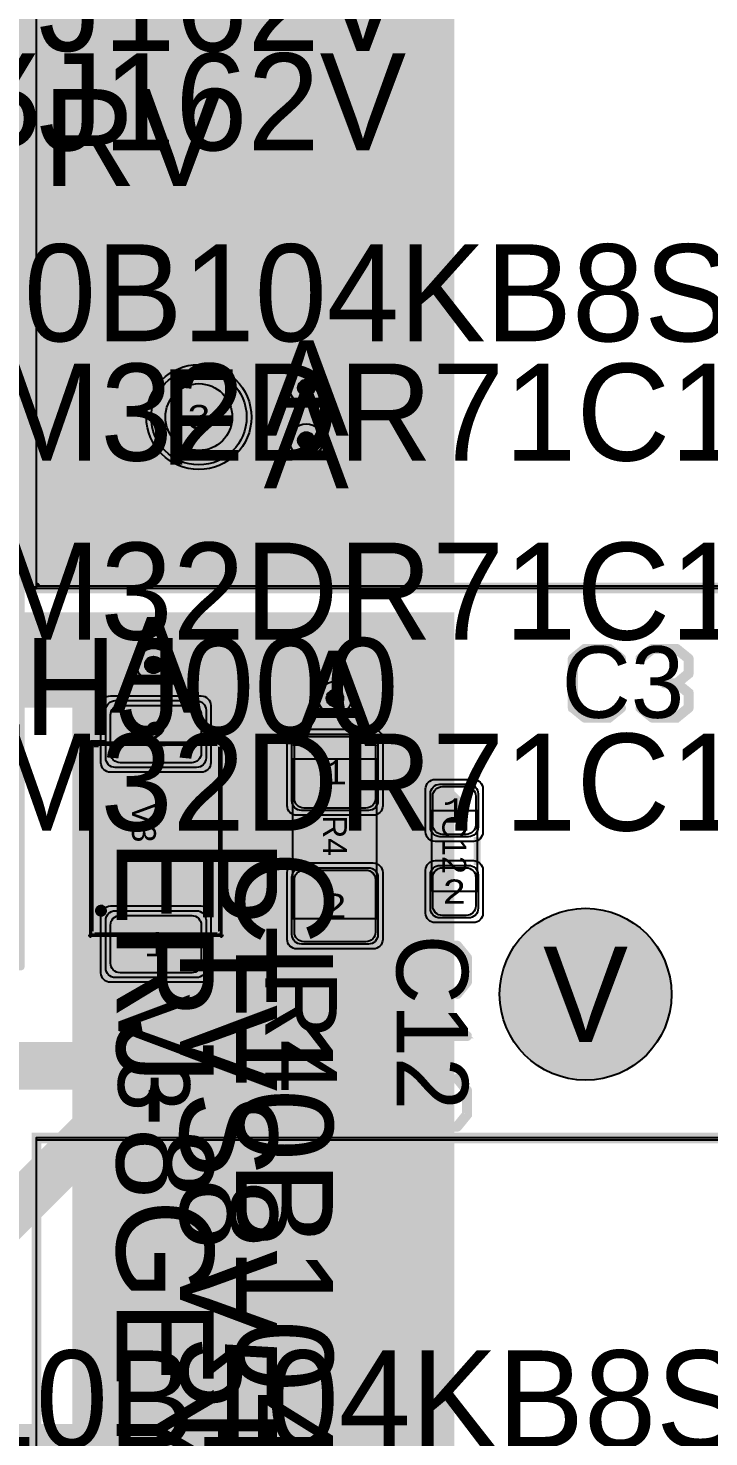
# Model space of a CAD drawing. Extents: x -74 to 89, y -133 to 74.
# Drawn here: x -38.92 to -24.67, y 7.23 to 36.74 of the extents above; entities that cross this region are included whole.
import ezdxf
from ezdxf.enums import TextEntityAlignment as Align

# ---------------------------------------------------------------- set-up
doc = ezdxf.new("R2010")
doc.units = 0
doc.header["$MEASUREMENT"] = 0
for name, color, linetype in [('ASSEMBLY_OUTLINES_TOP', 102, 'CONTINUOUS'), ('ASSEMBLY_PART_NUMBERS_TOP', 102, 'CONTINUOUS'), ('ASSEMBLY_REF_DES_TOP', 102, 'CONTINUOUS'), ('DRILL_DRAWING', 21, 'CONTINUOUS'), ('GENERATED_SILKSCREEN_TOP', 140, 'CONTINUOUS'), ('MOUNTING_HOLES_LAYER_BOT13', 42, 'CONTINUOUS'), ('MOUNTING_HOLES_LAYER_TOP', 42, 'CONTINUOUS'), ('PART_HOLES_LAYER_BOTTOM', 30, 'CONTINUOUS'), ('PART_HOLES_LAYER_TOP', 30, 'CONTINUOUS'), ('PART_PADS_LAYER_BOTTOM', 230, 'CONTINUOUS'), ('PART_PADS_LAYER_TOP', 150, 'CONTINUOUS'), ('PART_PADS_SMD_TOP', 150, 'CONTINUOUS'), ('PIN_NUMBERS_TOP', 8, 'CONTINUOUS'), ('PLACEMENT_OUTLINES_TOP', 130, 'CONTINUOUS'), ('PLANE_DATA_LAYER_BOTTOM', 230, 'CONTINUOUS'), ('PLANE_DATA_LAYER_TOP', 150, 'CONTINUOUS'), ('PLANE_SHAPES_LAYER_BOTTOM', 230, 'CONTINUOUS'), ('PLANE_SHAPES_LAYER_TOP', 150, 'CONTINUOUS'), ('SILKSCREEN_OUTLINES_TOP', 150, 'CONTINUOUS'), ('SILKSCREEN_REF_DES_TOP', 150, 'CONTINUOUS'), ('SOLDERMASK_PADS_BTM', 12, 'CONTINUOUS'), ('SOLDERMASK_PADS_TOP', 180, 'CONTINUOUS'), ('SOLDERPASTE_PADS_TOP', 180, 'CONTINUOUS'), ('TRACES_LAYER_TOP', 150, 'CONTINUOUS'), ('VIA_HOLES_LAYER_BOTTOM', 30, 'CONTINUOUS'), ('VIA_HOLES_LAYER_TOP', 30, 'CONTINUOUS'), ('VIA_PADS_LAYER_BOTTOM', 230, 'CONTINUOUS'), ('VIA_PADS_LAYER_TOP', 150, 'CONTINUOUS')]:
    doc.layers.add(name, color=color, linetype=linetype)
doc.styles.add('COURIER_NEW', font='COUR.TTF')
doc.styles.add('VERIBEST_GERBER_0', font='txt')

msp = doc.modelspace()

# ---------------------------------------------------------------- hatches: boundary and pattern name
at = {"layer": 'MOUNTING_HOLES_LAYER_BOT13'}
h = msp.add_hatch(color=256, dxfattribs=at)
edge = h.paths.add_edge_path()
edge.add_arc((-27.25, 16.5), 1.8, 0, 360)
at = {"layer": 'MOUNTING_HOLES_LAYER_TOP'}
h = msp.add_hatch(color=256, dxfattribs=at)
edge = h.paths.add_edge_path()
edge.add_arc((-27.25, 16.5), 1.8, 0, 360)
at = {"layer": 'PART_HOLES_LAYER_BOTTOM'}
h = msp.add_hatch(color=256, dxfattribs=at)
edge = h.paths.add_edge_path()
edge.add_arc((-35.35, 28.59), 0.7, 0, 360)
at = {"layer": 'PART_HOLES_LAYER_TOP'}
h = msp.add_hatch(color=256, dxfattribs=at)
edge = h.paths.add_edge_path()
edge.add_arc((-35.35, 28.59), 0.7, 0, 360)
at = {"layer": 'PLANE_DATA_LAYER_BOTTOM'}
h = msp.add_hatch(color=256, dxfattribs=at)
h.paths.add_polyline_path([(-30, 34.5762, -0.414213562), (-30.0762, 34.5), (-41.499992, 34.5, 0.414213562), (-41.5, 34.499992), (-41.5, 24.500008, 0.414213562), (-41.499992, 24.5), (-30.0762, 24.5, -0.414213562), (-30, 24.4238), (-30, 6.0762, -0.414213562), (-30.0762, 6), (-40.999992, 6, 0.414213562), (-41, 5.999992), (-41, -4.499992, 0.414213562), (-40.999992, -4.5), (-30.0762, -4.5, -0.414213562), (-30, -4.5762), (-30, -17.26511, -0.051413749), (-30.001603, -17.280658, 0.103115769), (-30.001603, -18.219342, -0.051413749), (-30, -18.23489), (-30, -19.9238, -0.414213562), (-30.0762, -20), (-41.4238, -20, -0.414213562), (-41.5, -19.9238), (-41.5, -15.000008, 0.414213562), (-41.500008, -15), (-57.9238, -15, -0.414213562), (-58, -14.9238), (-58, -14.099652, -0.228256616), (-57.971307, -14.040074, 0.481605757), (-57.971307, -11.459926, -0.228256616), (-58, -11.400348), (-58, -10.349652, -0.228256616), (-57.971307, -10.290074, 0.481605757), (-57.971307, -7.709926, -0.228256616), (-58, -7.650348), (-58, 9.843755, -0.378860307), (-57.933088, 9.919387, 0.851383332), (-57.738014, 15.049092, -0.905499688), (-57.723009, 15.2), (-56.7, 15.2, 0.414213562), (-56.45, 15.45), (-56.45, 15.9238, -0.414213562), (-56.3738, 16), (-56.000008, 16, 0.414213562), (-56, 16.000008), (-56, 23.499992, 0.414213562), (-56.000008, 23.5), (-56.206583, 23.5, -0.414213562), (-56.282783, 23.5762), (-56.282783, 23.576201, -0.09675006), (-56.277182, 23.604875, 0.195333998), (-56.277182, 24.395125, -0.09675006), (-56.282783, 24.423799), (-56.282783, 24.4238, -0.414213562), (-56.206583, 24.5), (-56.000008, 24.5, 0.414213562), (-56, 24.500008), (-56, 25.499992, 0.414213562), (-56.000008, 25.5), (-56.206583, 25.5, -0.414213562), (-56.282783, 25.5762), (-56.282783, 25.576201, -0.09675006), (-56.277182, 25.604875, 0.195333998), (-56.277182, 26.395125, -0.09675006), (-56.282783, 26.423799), (-56.282783, 26.4238, -0.414213562), (-56.206583, 26.5), (-56.000008, 26.5, 0.414213562), (-56, 26.500008), (-56, 32.176807, -0.130021935), (-55.990034, 32.214483, 0.130019951), (-55.65, 33.5), (-55.65, 33.500002, 0.896985665), (-60.789022, 34.059794, -0.351992656), (-60.863435, 34), (-60.999992, 34, 0.414213562), (-61, 33.999992), (-61, 26.500008, 0.414213562), (-60.999992, 26.5), (-60.293417, 26.5, -0.414213562), (-60.217217, 26.4238), (-60.217217, 26.423799, -0.09675006), (-60.222818, 26.395125, 0.195333998), (-60.222818, 25.604875, -0.09675006), (-60.217217, 25.576201), (-60.217217, 25.5762, -0.414213562), (-60.293417, 25.5), (-60.999992, 25.5, 0.414213562), (-61, 25.499992), (-61, 24.500008, 0.414213562), (-60.999992, 24.5), (-60.293417, 24.5, -0.414213562), (-60.217217, 24.4238), (-60.217217, 24.423799, -0.09675006), (-60.222818, 24.395125, 0.195333998), (-60.222818, 23.604875, -0.09675006), (-60.217217, 23.576201), (-60.217217, 23.5762, -0.414213562), (-60.293417, 23.5), (-60.499992, 23.5, 0.414213562), (-60.5, 23.499992), (-60.5, 19.5762, -0.414213562), (-60.5762, 19.5), (-63.4238, 19.5, -0.414213562), (-63.5, 19.5762), (-63.499999, 36.992917), (-63.499999, 36.992918, -0.132776077), (-63.489621, 37.031309, -0.12940226), (-37.031305, 63.489622, -0.132779416), (-36.992913, 63.5), (-36.5762, 63.5, -0.414213562), (-36.5, 63.4238), (-36.5, 49.500008, 0.414213562), (-36.499992, 49.5), (-30.0762, 49.5, -0.414213562), (-30, 49.4238)], flags=0)
h.paths.add_polyline_path([(-56, 44.75, -1), (-53, 44.75, -1)], flags=0)
h.paths.add_polyline_path([(-51.500008, -11.5, 0.414213562), (-51.5, -11.499992), (-51.5, -6.000008, 0.414213562), (-51.500008, -6), (-56.499992, -6, 0.414213562), (-56.5, -6.000008), (-56.5, -11.499992, 0.414213562), (-56.499992, -11.5), (-54.975438, -11.5, -0.701982273), (-54.926736, -11.634805, 2.767988756), (-53.073264, -11.634805, -0.701982273), (-53.024562, -11.5)], flags=0)
h.paths.add_polyline_path([(-55.55, 31.25, -1), (-50.95, 31.25, -1)], flags=0)
h.paths.add_polyline_path([(-51.75, 1.5, -1), (-49.25, 1.5, -1)], flags=0)
h.paths.add_polyline_path([(-50.383563, 9.360519, 0.889074012), (-49.2, 9.499997), (-49.2, 9.500001, 0.347051128), (-49.660519, 10.083563, -0.138572885), (-49.696687, 10.103793), (-51.45734, 11.864446, -0.198909956), (-51.479658, 11.918327), (-51.479658, 27.881673, -0.198909956), (-51.45734, 27.935554), (-50.596687, 28.796207, -0.138572885), (-50.560519, 28.816437, 0.347051128), (-50.1, 29.399999), (-50.1, 29.400003, 0.889074012), (-51.283563, 29.539481, -0.138572885), (-51.303793, 29.503313), (-52.333211, 28.473895, 0.198912215), (-52.479658, 28.120342), (-52.479658, 11.679658, 0.198912215), (-52.333211, 11.326105), (-50.403793, 9.396687, -0.138572885)], flags=0)
h.paths.add_polyline_path([(-52, -1.5, -1), (-49, -1.5, -1)], flags=0)
h.paths.add_polyline_path([(-52.25, 4.75, -1), (-48.75, 4.75, -1)], flags=0)
h.paths.add_polyline_path([(-50.25, 40.25, -1), (-47.75, 40.25, -1)], flags=0)
h.paths.add_polyline_path([(-51.8, 47, -1), (-42.2, 47, -1)], flags=0)
h.paths.add_polyline_path([(-42.000008, -13.5, 0.414213562), (-42, -13.499992), (-42, -6.000008, 0.414213562), (-42.000008, -6), (-50.999992, -6, 0.414213562), (-51, -6.000008), (-51, -13.499992, 0.414213562), (-50.999992, -13.5)], flags=0)
h.paths.add_polyline_path([(-45.05, 40, -1), (-40.45, 40, -1)], flags=0)
h.paths.add_polyline_path([(-43.55, 55.75, -1), (-38.95, 55.75, -1)], flags=0)
h.paths.add_polyline_path([(-38.000008, 7.5, 0.414213562), (-38, 7.500008), (-38, 14.499992, 0.414213562), (-38.000008, 14.5), (-48.999992, 14.5, 0.414213562), (-49, 14.499992), (-49, 7.500008, 0.414213562), (-48.999992, 7.5)], flags=0)
h.paths.add_polyline_path([(-38.000008, 15.5, 0.414213562), (-38, 15.500008), (-38, 22.499992, 0.414213562), (-38.000008, 22.5), (-48.999992, 22.5, 0.414213562), (-49, 22.499992), (-49, 15.500008, 0.414213562), (-48.999992, 15.5)], flags=0)
h.paths.add_polyline_path([(-36.85, -10.41, -1), (-33.85, -10.41, -1)], flags=0)
h.paths.add_polyline_path([(-36.85, 38.75, -1), (-33.85, 38.75, -1)], flags=0)
h = msp.add_hatch(color=256, dxfattribs=at)
h.paths.add_polyline_path([(-30, 26.0762, -0.414213562), (-30.0762, 26), (-40.4238, 26, -0.414213562), (-40.5, 26.0762), (-40.5, 31.4238, -0.414213562), (-40.4238, 31.5), (-30.0762, 31.5, -0.414213562), (-30, 31.4238)], flags=0)
h.paths.add_polyline_path([(-36.85, 28.59, -1), (-33.85, 28.59, -1)], flags=0)
for points in [[(-35.35, 28.59), (-35.35, 30.1662)], [(-35.35, 28.59), (-36.9262, 28.59)], [(-35.35, 28.59), (-35.35, 27.0138)], [(-35.35, 28.59), (-33.7738, 28.59)]]:
    msp.add_hatch(color=256, dxfattribs=at).paths.add_polyline_path(points, is_closed=False, flags=0)
at = {"layer": 'PLANE_DATA_LAYER_TOP'}
h = msp.add_hatch(color=256, dxfattribs=at)
h.paths.add_polyline_path([(-30, 25.0762, -0.414213562), (-30.0762, 25), (-38.999992, 25, 0.414213562), (-39, 24.999992), (-39, 17.0762, -0.414213562), (-39.0762, 17), (-47.9238, 17, -0.414213562), (-48, 17.0762), (-48, 21.4238, -0.414213562), (-47.9238, 21.5), (-41.500008, 21.5, 0.414213562), (-41.5, 21.500008), (-41.5, 22.815472, -0.26144141), (-41.463494, 22.880517, 0.261440616), (-41.2, 23.35), (-41.2, 25.65, 0.261440616), (-41.463494, 26.119483, -0.26144141), (-41.5, 26.184528), (-41.5, 26.815472, -0.26144141), (-41.463494, 26.880517, 0.261440616), (-41.2, 27.35), (-41.2, 29.65, 0.261440616), (-41.463494, 30.119483, -0.26144141), (-41.5, 30.184528), (-41.5, 30.565472, -0.26144141), (-41.463494, 30.630517, 0.261440616), (-41.2, 31.1), (-41.2, 33.4, 0.261440616), (-41.463494, 33.869483, -0.26144141), (-41.5, 33.934528), (-41.5, 35.4238, -0.414213562), (-41.4238, 35.5), (-30.0762, 35.5, -0.414213562), (-30, 35.4238)], flags=0)
h.paths.add_polyline_path([(-43.4, 18.3, 0.414213562), (-42.85, 18.85), (-42.85, 20.15, 0.414213562), (-43.4, 20.7), (-46.6, 20.7, 0.414213562), (-47.15, 20.15), (-47.15, 18.85, 0.414213562), (-46.6, 18.3)], flags=0)
h.paths.add_polyline_path([(-36.85, 28.59, -1), (-33.85, 28.59, -1)], flags=0)
for points in [[(-35.35, 28.59), (-35.35, 30.1662)], [(-35.35, 28.59), (-36.9262, 28.59)], [(-35.35, 28.59), (-35.35, 27.0138)], [(-35.35, 28.59), (-33.7738, 28.59)]]:
    msp.add_hatch(color=256, dxfattribs=at).paths.add_polyline_path(points, is_closed=False, flags=0)
at = {"layer": 'PLANE_SHAPES_LAYER_BOTTOM'}
h = msp.add_hatch(color=256, dxfattribs=at)
h.paths.add_polyline_path([(-30, 34.5), (-41.5, 34.5), (-41.5, 24.5), (-30, 24.5), (-30, 6), (-41, 6), (-41, -4.5), (-30, -4.5), (-30, -20), (-41.5, -20), (-41.5, -15), (-58, -15), (-58, 16), (-56, 16), (-56, 34), (-61, 34), (-61, 23.5), (-63.5, 23.5), (-63.5, 39.496711, -0.127680861), (-37, 65.58588), (-37, 49.5), (-30, 49.5)], flags=0)
h.paths.add_polyline_path([(-56.5, -11.5), (-56.5, -6), (-51.5, -6), (-51.5, -11.5)], flags=16)
h.paths.add_polyline_path([(-51, -13.5), (-51, -6), (-42, -6), (-42, -13.5)], flags=16)
h.paths.add_polyline_path([(-49, 7.5), (-49, 14.5), (-38, 14.5), (-38, 7.5)], flags=16)
h.paths.add_polyline_path([(-49, 15.5), (-49, 22.5), (-38, 22.5), (-38, 15.5)], flags=16)
at = {"layer": 'VIA_HOLES_LAYER_BOTTOM'}
h = msp.add_hatch(color=256, dxfattribs=at)
edge = h.paths.add_edge_path()
edge.add_arc((-33.1, 29.2), 0.175, 0, 360)
h = msp.add_hatch(color=256, dxfattribs=at)
edge = h.paths.add_edge_path()
edge.add_arc((-33.1, 28.1), 0.175, 0, 360)
h = msp.add_hatch(color=256, dxfattribs=at)
edge = h.paths.add_edge_path()
edge.add_arc((-36.3, 23.4), 0.175, 0, 360)
h = msp.add_hatch(color=256, dxfattribs=at)
edge = h.paths.add_edge_path()
edge.add_arc((-32.5, 22.7), 0.175, 0, 360)
at = {"layer": 'VIA_HOLES_LAYER_TOP'}
h = msp.add_hatch(color=256, dxfattribs=at)
edge = h.paths.add_edge_path()
edge.add_arc((-33.1, 29.2), 0.175, 0, 360)
h = msp.add_hatch(color=256, dxfattribs=at)
edge = h.paths.add_edge_path()
edge.add_arc((-33.1, 28.1), 0.175, 0, 360)
h = msp.add_hatch(color=256, dxfattribs=at)
edge = h.paths.add_edge_path()
edge.add_arc((-36.3, 23.4), 0.175, 0, 360)
h = msp.add_hatch(color=256, dxfattribs=at)
edge = h.paths.add_edge_path()
edge.add_arc((-32.5, 22.7), 0.175, 0, 360)

# ---------------------------------------------------------------- linework, layer by layer
at = {"layer": 'ASSEMBLY_OUTLINES_TOP'}
for points, const_width in [([(-38.75, 25), (-38.75, 52.5), (13.75, 52.5), (13.75, 25)], 0.2), ([(-37.6, 17.75), (-37.6, 21.75), (-34.9, 21.75), (-34.9, 17.75)], 0.1), ([(-38.75, -14), (-38.75, 13.5), (13.75, 13.5), (13.75, -14)], 0.2)]:
    msp.add_lwpolyline(points, close=True, dxfattribs=dict(at, const_width=const_width))
for points in [[(-33.38, 18.08), (-33.38, 21.43), (-31.63, 21.43), (-31.63, 18.08)], [(-30.47, 18.65), (-30.47, 20.35), (-29.52, 20.35), (-29.52, 18.65)]]:
    msp.add_lwpolyline(points, close=True, dxfattribs=at)
at = {"layer": 'ASSEMBLY_OUTLINES_TOP', "const_width": 0.25}
msp.add_lwpolyline([(-37.4, 18.25), (-35.15, 18.25)], dxfattribs=at)
at = {"layer": 'ASSEMBLY_OUTLINES_TOP'}
msp.add_circle((0, 0), 74, dxfattribs=at)
at = {"layer": 'GENERATED_SILKSCREEN_TOP'}
for points, const_width in [([(13.750005, 49.141084, 0.000010605), (13.749995, 49.141099), (13.749995, 52.449995), (-38.749995, 52.449995), (-38.749995, 25.050005), (13.749995, 25.050005), (13.749995, 48.658901, 0.000010605), (13.750005, 48.658916), (13.750005, 25.05, -0.414213562), (13.75, 25.049995), (-38.75, 25.049995, -0.414213562), (-38.750005, 25.05), (-38.750005, 52.45, -0.414213562), (-38.75, 52.450005), (13.75, 52.450005, -0.414213562), (13.750005, 52.45), (13.750005, 49.141084)], 0.15), ([(-37.375, 21.749995), (-37.599995, 21.749995), (-37.599995, 17.750005), (-37.375, 17.750005), (-37.375, 17.749995), (-37.6, 17.749995, -0.414213562), (-37.600005, 17.75), (-37.600005, 21.75, -0.414213562), (-37.6, 21.750005), (-37.375, 21.750005), (-37.375, 21.749995)], 0.15), ([(-34.899995, 17.75, -0.414213562), (-34.9, 17.749995), (-35.125, 17.749995), (-35.125, 17.750005), (-34.900005, 17.750005), (-34.900005, 21.749995), (-35.125, 21.749995), (-35.125, 21.750005), (-34.9, 21.750005, -0.414213562), (-34.899995, 21.75), (-34.899995, 17.75)], 0.15), ([(-33.379995, 19.157911, 0.000012231), (-33.380005, 19.157902), (-33.380005, 20.342098, 0.000012231), (-33.379995, 20.342089), (-33.379995, 19.157911)], 0.15), ([(-31.629995, 19.166156, 0.000011642), (-31.630005, 19.166164), (-31.630005, 20.333836, 0.000011642), (-31.629995, 20.333844), (-31.629995, 19.166156)], 0.15), ([(-30.469995, 19.216164, 0.000011642), (-30.470005, 19.216156), (-30.470005, 19.783844, 0.000011642), (-30.469995, 19.783836), (-30.469995, 19.216164)], 0.15), ([(-29.519995, 19.207902, 0.000012231), (-29.520005, 19.207911), (-29.520005, 19.792089, 0.000012231), (-29.519995, 19.792098), (-29.519995, 19.207902)], 0.15), ([(-37.35617, 18.250005, 0.000009851), (-37.356178, 18.249995), (-37.4, 18.249995, -1), (-37.4, 18.250005), (-37.35617, 18.250005)], 0.25)]:
    msp.add_lwpolyline(points, format="xyb", dxfattribs=dict(at, const_width=const_width))
for points, const_width in [([(-27.282, 22.2705), (-27.534, 22.476), (-27.5415, 22.4805), (-27.543, 22.4865), (-27.546, 22.4925), (-27.5475, 22.5), (-27.5475, 23.529), (-27.546, 23.5365), (-27.543, 23.5425), (-27.54, 23.5455), (-27.5385, 23.5485), (-27.5355, 23.553), (-27.282, 23.7585), (-27.2775, 23.76), (-27.273, 23.7615), (-27.2715, 23.763), (-27.2655, 23.7645), (-26.76, 23.7645), (-26.7525, 23.763), (-26.7495, 23.7615), (-26.745, 23.76), (-26.7405, 23.7585), (-26.487, 23.553), (-26.481, 23.5455), (-26.478, 23.5335), (-26.4795, 23.5245), (-26.4825, 23.517), (-26.487, 23.511), (-26.4945, 23.505), (-26.502, 23.5005), (-26.5095, 23.499), (-26.517, 23.499), (-26.523, 23.5035), (-26.7705, 23.703), (-27.255, 23.703), (-27.486, 23.514), (-27.486, 22.515), (-27.255, 22.326), (-26.7705, 22.326), (-26.523, 22.5255), (-26.517, 22.5285), (-26.5095, 22.53), (-26.502, 22.5285), (-26.4945, 22.524), (-26.487, 22.518), (-26.4825, 22.5105), (-26.4795, 22.5015), (-26.478, 22.4925), (-26.481, 22.4835), (-26.487, 22.476), (-26.7405, 22.2705), (-26.7465, 22.2675), (-26.748, 22.266), (-26.7525, 22.266), (-26.754, 22.2645), (-26.7555, 22.2645), (-26.76, 22.2645), (-27.2655, 22.2645), (-27.2715, 22.266), (-27.2775, 22.2675), (-27.282, 22.2705)], 0.15), ([(-25.8675, 22.2705), (-26.121, 22.476), (-26.1285, 22.4835), (-26.13, 22.4925), (-26.1285, 22.503), (-26.1225, 22.5135), (-26.115, 22.521), (-26.106, 22.527), (-26.0955, 22.5285), (-26.085, 22.5255), (-25.8405, 22.326), (-25.356, 22.326), (-25.122, 22.515), (-25.122, 22.794), (-25.353, 22.9845), (-25.602, 22.9845), (-25.614, 22.9875), (-25.6215, 22.9935), (-25.626, 23.004), (-25.6275, 23.0145), (-25.626, 23.025), (-25.6215, 23.034), (-25.614, 23.0415), (-25.602, 23.0445), (-25.353, 23.0445), (-25.122, 23.235), (-25.122, 23.514), (-25.356, 23.703), (-25.8405, 23.703), (-26.085, 23.5035), (-26.0955, 23.5005), (-26.106, 23.502), (-26.115, 23.5065), (-26.1225, 23.5155), (-26.1285, 23.5245), (-26.13, 23.535), (-26.1285, 23.5455), (-26.121, 23.553), (-25.8675, 23.7585), (-25.863, 23.76), (-25.8585, 23.7615), (-25.857, 23.763), (-25.851, 23.7645), (-25.3455, 23.7645), (-25.338, 23.763), (-25.335, 23.7615), (-25.3305, 23.76), (-25.326, 23.7585), (-25.0725, 23.553), (-25.068, 23.5455), (-25.0665, 23.5395), (-25.0635, 23.535), (-25.062, 23.529), (-25.062, 23.22), (-25.0635, 23.2155), (-25.0665, 23.205), (-25.068, 23.1975), (-25.0725, 23.1945), (-25.293, 23.0145), (-25.0725, 22.8345), (-25.071, 22.8315), (-25.068, 22.8285), (-25.0665, 22.827), (-25.0665, 22.824), (-25.0635, 22.8135), (-25.062, 22.809), (-25.062, 22.5), (-25.0635, 22.4925), (-25.0665, 22.4865), (-25.068, 22.4805), (-25.0725, 22.476), (-25.326, 22.2705), (-25.332, 22.2675), (-25.3335, 22.266), (-25.338, 22.266), (-25.3395, 22.2645), (-25.341, 22.2645), (-25.3455, 22.2645), (-25.851, 22.2645), (-25.857, 22.266), (-25.863, 22.2675), (-25.8675, 22.2705)], 0.15), ([(-31.198, 17.282), (-30.9925, 17.534), (-30.988, 17.5415), (-30.982, 17.543), (-30.976, 17.546), (-30.9685, 17.5475), (-29.9395, 17.5475), (-29.932, 17.546), (-29.926, 17.543), (-29.9215, 17.54), (-29.92, 17.5385), (-29.9155, 17.534), (-29.71, 17.282), (-29.7085, 17.2775), (-29.707, 17.273), (-29.7055, 17.2715), (-29.704, 17.2655), (-29.704, 16.76), (-29.7055, 16.7525), (-29.707, 16.7495), (-29.7085, 16.745), (-29.71, 16.7405), (-29.9155, 16.487), (-29.923, 16.481), (-29.935, 16.478), (-29.9425, 16.4795), (-29.95, 16.4825), (-29.9575, 16.487), (-29.9635, 16.4945), (-29.968, 16.502), (-29.9695, 16.5095), (-29.9695, 16.517), (-29.965, 16.523), (-29.7655, 16.7705), (-29.7655, 17.255), (-29.9545, 17.486), (-30.9535, 17.486), (-31.1425, 17.255), (-31.1425, 16.7705), (-30.943, 16.523), (-30.9385, 16.517), (-30.9385, 16.5095), (-30.94, 16.502), (-30.9445, 16.4945), (-30.9505, 16.487), (-30.958, 16.4825), (-30.9655, 16.4795), (-30.976, 16.478), (-30.985, 16.481), (-30.9925, 16.487), (-31.198, 16.7405), (-31.201, 16.7465), (-31.2025, 16.748), (-31.2025, 16.7525), (-31.2025, 16.754), (-31.204, 16.7555), (-31.204, 16.76), (-31.204, 17.2655), (-31.2025, 17.2715), (-31.201, 17.2775), (-31.198, 17.282)], 0.15), ([(-33.024, 15.7355), (-33.021, 15.731), (-33.0135, 15.7295), (-33.006, 15.725), (-32.9985, 15.725), (-32.6895, 15.725), (-32.682, 15.725), (-32.6775, 15.7295), (-32.673, 15.7295), (-32.6715, 15.731), (-32.67, 15.7325), (-32.6655, 15.7355), (-32.46, 15.9905), (-32.457, 15.998), (-32.4555, 16.0025), (-32.454, 16.01), (-32.454, 16.766), (-32.457, 16.7795), (-32.4645, 16.787), (-32.472, 16.796), (-32.484, 16.799), (-33.924, 16.799), (-33.936, 16.796), (-33.9435, 16.7885), (-33.948, 16.7795), (-33.9495, 16.769), (-33.948, 16.757), (-33.9435, 16.7465), (-33.936, 16.739), (-33.924, 16.736), (-33.234, 16.736), (-33.234, 16.031), (-33.933, 15.785), (-33.9435, 15.779), (-33.9495, 15.7685), (-33.951, 15.7565), (-33.948, 15.7475), (-33.942, 15.7385), (-33.9345, 15.731), (-33.9255, 15.7265), (-33.9135, 15.7295), (-33.2145, 15.9755), (-33.024, 15.7355)], 0.15), ([(-32.5155, 16.736), (-32.5155, 16.0175), (-32.7045, 15.785), (-32.9835, 15.785), (-33.174, 16.0175), (-33.174, 16.736), (-32.5155, 16.736)], 0.15), ([(-37.4, 16.25), (-35.15, 16.25)], 0.25), ([(-37.034, 15.6975), (-37.034, 15.7395), (-37.0325, 15.7485), (-37.028, 15.756), (-37.022, 15.7635), (-37.013, 15.7665), (-35.5745, 16.254), (-35.5625, 16.254), (-35.5535, 16.2495), (-35.546, 16.242), (-35.54, 16.2315), (-35.5385, 16.221), (-35.54, 16.2105), (-35.5445, 16.2015), (-35.555, 16.1955), (-36.9695, 15.72), (-35.555, 15.2415), (-35.5445, 15.2355), (-35.54, 15.2265), (-35.5385, 15.216), (-35.54, 15.2055), (-35.546, 15.195), (-35.5535, 15.1875), (-35.5625, 15.1845), (-35.5745, 15.186), (-37.013, 15.6705), (-37.022, 15.675), (-37.028, 15.6825), (-37.0325, 15.69), (-37.034, 15.6975)], 0.15), ([(-31.1425, 15.917), (-31.144, 15.929), (-31.1515, 15.935), (-31.162, 15.9395), (-31.174, 15.941), (-31.1845, 15.9395), (-31.195, 15.935), (-31.2025, 15.929), (-31.204, 15.917), (-31.204, 15.332), (-31.2025, 15.3215), (-31.195, 15.3125), (-31.1845, 15.308), (-31.174, 15.3065), (-31.162, 15.308), (-31.1515, 15.3125), (-31.144, 15.3215), (-31.1425, 15.332), (-31.1425, 15.596), (-29.734, 15.596), (-29.7235, 15.5975), (-29.716, 15.602), (-29.7115, 15.6095), (-29.71, 15.62), (-29.7085, 15.6275), (-29.7085, 15.635), (-29.7115, 15.641), (-29.7175, 15.647), (-30.1285, 15.9395), (-30.139, 15.944), (-30.148, 15.944), (-30.1585, 15.9395), (-30.166, 15.932), (-30.172, 15.923), (-30.175, 15.9125), (-30.172, 15.902), (-30.1645, 15.8945), (-29.8285, 15.6545), (-31.1425, 15.6545), (-31.1425, 15.917)], 0.15), ([(-33.924, 14.4695), (-33.9345, 14.468), (-33.9435, 14.4605), (-33.948, 14.45), (-33.9495, 14.4395), (-33.948, 14.429), (-33.9435, 14.42), (-33.9345, 14.4125), (-33.924, 14.4095), (-33.4695, 14.4095), (-33.4695, 14.339), (-33.4665, 14.3285), (-33.4605, 14.3195), (-33.45, 14.315), (-33.4395, 14.3135), (-33.4275, 14.315), (-33.417, 14.3195), (-33.4095, 14.3285), (-33.4065, 14.339), (-33.4065, 14.4095), (-32.526, 14.4095), (-32.5185, 14.411), (-32.5125, 14.414), (-32.5065, 14.4215), (-32.502, 14.429), (-32.499, 14.438), (-32.4975, 14.447), (-32.499, 14.4545), (-32.505, 14.462), (-33.4155, 15.3725), (-33.4245, 15.3785), (-33.4335, 15.3815), (-33.4425, 15.38), (-33.453, 15.374), (-33.4605, 15.371), (-33.465, 15.365), (-33.468, 15.359), (-33.4695, 15.3515), (-33.4695, 14.4695), (-33.924, 14.4695)], 0.15), ([(-33.4065, 15.2765), (-32.6025, 14.4695), (-33.4065, 14.4695), (-33.4065, 15.2765)], 0.15), ([(-37.028, 14.6145), (-36.8225, 14.868), (-36.815, 14.8755), (-36.8105, 14.877), (-36.806, 14.877), (-36.7955, 14.8755), (-36.785, 14.8695), (-36.776, 14.862), (-36.7715, 14.853), (-36.77, 14.8425), (-36.773, 14.832), (-36.9725, 14.5875), (-36.9725, 14.103), (-36.7835, 13.869), (-36.5045, 13.869), (-36.314, 14.1), (-36.314, 14.349), (-36.311, 14.361), (-36.305, 14.3685), (-36.2945, 14.373), (-36.284, 14.3745), (-36.2735, 14.373), (-36.263, 14.3685), (-36.257, 14.361), (-36.254, 14.349), (-36.254, 14.1), (-36.0635, 13.869), (-35.7845, 13.869), (-35.5955, 14.103), (-35.5955, 14.5875), (-35.795, 14.832), (-35.798, 14.8425), (-35.7965, 14.853), (-35.792, 14.862), (-35.783, 14.8695), (-35.7725, 14.8755), (-35.762, 14.877), (-35.7575, 14.877), (-35.753, 14.8755), (-35.7455, 14.868), (-35.54, 14.6145), (-35.5385, 14.61), (-35.537, 14.6055), (-35.5355, 14.604), (-35.534, 14.598), (-35.534, 14.0925), (-35.5355, 14.085), (-35.537, 14.082), (-35.5385, 14.0775), (-35.54, 14.073), (-35.7455, 13.8195), (-35.7515, 13.815), (-35.759, 13.8135), (-35.7635, 13.8105), (-35.7695, 13.809), (-36.0785, 13.809), (-36.083, 13.8105), (-36.0935, 13.8135), (-36.0995, 13.815), (-36.104, 13.8195), (-36.284, 14.04), (-36.464, 13.8195), (-36.467, 13.818), (-36.47, 13.815), (-36.4715, 13.8135), (-36.4745, 13.8135), (-36.485, 13.8105), (-36.4895, 13.809), (-36.7985, 13.809), (-36.806, 13.8105), (-36.812, 13.8135), (-36.818, 13.815), (-36.8225, 13.8195), (-37.028, 14.073), (-37.031, 14.079), (-37.0325, 14.0805), (-37.0325, 14.085), (-37.0325, 14.0865), (-37.034, 14.088), (-37.034, 14.0925), (-37.034, 14.598), (-37.0325, 14.604), (-37.031, 14.61), (-37.028, 14.6145)], 0.15), ([(-29.71, 13.9595), (-29.9155, 13.7075), (-29.923, 13.703), (-29.929, 13.7015), (-29.9335, 13.6985), (-29.9395, 13.697), (-30.145, 13.697), (-30.1495, 13.6985), (-30.16, 13.7015), (-30.1675, 13.703), (-30.1705, 13.7075), (-30.982, 14.7065), (-31.1425, 14.7065), (-31.1425, 13.727), (-31.1455, 13.7165), (-31.1515, 13.7075), (-31.162, 13.703), (-31.174, 13.7015), (-31.1845, 13.703), (-31.195, 13.7075), (-31.201, 13.7165), (-31.204, 13.727), (-31.204, 14.738), (-31.201, 14.75), (-31.1935, 14.7575), (-31.1845, 14.765), (-31.174, 14.768), (-30.9685, 14.768), (-30.964, 14.7665), (-30.9535, 14.7635), (-30.949, 14.7605), (-30.946, 14.7575), (-30.943, 14.7545), (-30.13, 13.757), (-29.9545, 13.757), (-29.7655, 13.991), (-29.7655, 14.4755), (-29.965, 14.72), (-29.968, 14.7305), (-29.9665, 14.7395), (-29.962, 14.75), (-29.953, 14.756), (-29.9425, 14.762), (-29.932, 14.7635), (-29.923, 14.762), (-29.9155, 14.7545), (-29.71, 14.5025), (-29.7085, 14.4965), (-29.707, 14.492), (-29.7055, 14.4905), (-29.704, 14.4845), (-29.704, 13.979), (-29.7055, 13.973), (-29.7055, 13.9715), (-29.707, 13.97), (-29.7085, 13.9655), (-29.71, 13.9595)], 0.15)]:
    msp.add_lwpolyline(points, dxfattribs=dict(at, const_width=const_width))
at = {"layer": 'GENERATED_SILKSCREEN_TOP', "const_width": 0.15}
msp.add_lwpolyline([(-38.75, -13.95), (-38.75, 13.45), (13.75, 13.45), (13.75, -13.95)], close=True, dxfattribs=at)
at = {"layer": 'MOUNTING_HOLES_LAYER_BOT13'}
msp.add_circle((-27.25, 16.5), 1.8, dxfattribs=at)
at = {"layer": 'MOUNTING_HOLES_LAYER_TOP'}
msp.add_circle((-27.25, 16.5), 1.8, dxfattribs=at)
at = {"layer": 'PART_HOLES_LAYER_BOTTOM'}
msp.add_circle((-35.35, 28.59), 0.7, dxfattribs=at)
at = {"layer": 'PART_HOLES_LAYER_TOP'}
msp.add_circle((-35.35, 28.59), 0.7, dxfattribs=at)
at = {"layer": 'PART_PADS_LAYER_BOTTOM'}
msp.add_circle((-35.35, 28.59), 1, dxfattribs=at)
at = {"layer": 'PART_PADS_LAYER_TOP'}
msp.add_circle((-35.35, 28.59), 1, dxfattribs=at)
at = {"layer": 'PART_PADS_SMD_TOP'}
for points in [[(-35.2, 21.45, -0.414213562), (-35.4, 21.25), (-37.1, 21.25, -0.414213562), (-37.3, 21.45), (-37.3, 22.45, -0.414213562), (-37.1, 22.65), (-35.4, 22.65, -0.414213562), (-35.2, 22.45)], [(-33.4, 21.75, -0.414213562), (-33.2, 21.95), (-31.8, 21.95, -0.414213562), (-31.6, 21.75), (-31.6, 20.55, -0.414213562), (-31.8, 20.35), (-33.2, 20.35, -0.414213562), (-33.4, 20.55)], [(-29.7, 20.9, -0.414213562), (-29.5, 20.7), (-29.5, 20, -0.414213562), (-29.7, 19.8), (-30.3, 19.8, -0.414213562), (-30.5, 20), (-30.5, 20.7, -0.414213562), (-30.3, 20.9)], [(-29.7, 19.2, -0.414213562), (-29.5, 19), (-29.5, 18.3, -0.414213562), (-29.7, 18.1), (-30.3, 18.1, -0.414213562), (-30.5, 18.3), (-30.5, 19, -0.414213562), (-30.3, 19.2)], [(-33.4, 18.95, -0.414213562), (-33.2, 19.15), (-31.8, 19.15, -0.414213562), (-31.6, 18.95), (-31.6, 17.75, -0.414213562), (-31.8, 17.55), (-33.2, 17.55, -0.414213562), (-33.4, 17.75)], [(-35.2, 17.05, -0.414213562), (-35.4, 16.85), (-37.1, 16.85, -0.414213562), (-37.3, 17.05), (-37.3, 18.05, -0.414213562), (-37.1, 18.25), (-35.4, 18.25, -0.414213562), (-35.2, 18.05)]]:
    msp.add_lwpolyline(points, format="xyb", close=True, dxfattribs=at)
at = {"layer": 'PLACEMENT_OUTLINES_TOP'}
for points in [[(-38.75, 25), (-38.75, 52.5), (13.75, 52.5), (13.75, 25)], [(-37.6, 17.75), (-37.6, 21.75), (-34.9, 21.75), (-34.9, 17.75)], [(-33.38, 18.08), (-33.38, 21.43), (-31.63, 21.43), (-31.63, 18.08)], [(-30.47, 18.65), (-30.47, 20.35), (-29.52, 20.35), (-29.52, 18.65)], [(-38.75, -14), (-38.75, 13.5), (13.75, 13.5), (13.75, -14)]]:
    msp.add_lwpolyline(points, close=True, dxfattribs=at)
at = {"layer": 'PLANE_DATA_LAYER_BOTTOM', "const_width": 0.75}
for points in [[(-35.35, 28.59), (-35.35, 30.1662)], [(-35.35, 28.59), (-36.9262, 28.59)], [(-35.35, 28.59), (-35.35, 27.0138)], [(-35.35, 28.59), (-33.7738, 28.59)]]:
    msp.add_lwpolyline(points, dxfattribs=at)
at = {"layer": 'PLANE_DATA_LAYER_TOP', "const_width": 0.75}
for points in [[(-35.35, 28.59), (-35.35, 30.1662)], [(-35.35, 28.59), (-36.9262, 28.59)], [(-35.35, 28.59), (-35.35, 27.0138)], [(-35.35, 28.59), (-33.7738, 28.59)]]:
    msp.add_lwpolyline(points, dxfattribs=at)
at = {"layer": 'PLANE_SHAPES_LAYER_BOTTOM'}
msp.add_solid([(-40.5, 26), (-30, 26), (-40.5, 31.5), (-30, 31.5)], dxfattribs=at)
at = {"layer": 'PLANE_SHAPES_LAYER_TOP'}
msp.add_solid([(-41.5, 25), (-30, 25), (-41.5, 35.5), (-30, 35.5)], dxfattribs=at)
at = {"layer": 'SILKSCREEN_OUTLINES_TOP'}
for points in [[(-38.75, 25.05), (-38.75, 52.45), (13.75, 52.45), (13.75, 25.05)], [(-37.6, 17.75), (-37.6, 21.75), (-34.9, 21.75), (-34.9, 17.75)], [(-33.38, 18.08), (-33.38, 21.43), (-31.63, 21.43), (-31.63, 18.08)], [(-30.47, 18.65), (-30.47, 20.35), (-29.52, 20.35), (-29.52, 18.65)], [(-38.75, -13.95), (-38.75, 13.45), (13.75, 13.45), (13.75, -13.95)]]:
    msp.add_lwpolyline(points, close=True, dxfattribs=at)
at = {"layer": 'SILKSCREEN_OUTLINES_TOP', "const_width": 0.25}
for points in [[(-37.4, 18.25), (-35.15, 18.25)], [(-37.4, 16.25), (-35.15, 16.25)]]:
    msp.add_lwpolyline(points, dxfattribs=at)
at = {"layer": 'SOLDERMASK_PADS_BTM'}
msp.add_circle((-35.35, 28.59), 1.1, dxfattribs=at)
at = {"layer": 'SOLDERMASK_PADS_TOP'}
for points in [[(-35.1, 21.35, -0.414213562), (-35.3, 21.15), (-37.2, 21.15, -0.414213562), (-37.4, 21.35), (-37.4, 22.55, -0.414213562), (-37.2, 22.75), (-35.3, 22.75, -0.414213562), (-35.1, 22.55)], [(-33.5, 21.85, -0.414213562), (-33.3, 22.05), (-31.7, 22.05, -0.414213562), (-31.5, 21.85), (-31.5, 20.45, -0.414213562), (-31.7, 20.25), (-33.3, 20.25, -0.414213562), (-33.5, 20.45)], [(-29.6, 21, -0.414213562), (-29.4, 20.8), (-29.4, 19.9, -0.414213562), (-29.6, 19.7), (-30.4, 19.7, -0.414213562), (-30.6, 19.9), (-30.6, 20.8, -0.414213562), (-30.4, 21)], [(-33.5, 19.05, -0.414213562), (-33.3, 19.25), (-31.7, 19.25, -0.414213562), (-31.5, 19.05), (-31.5, 17.65, -0.414213562), (-31.7, 17.45), (-33.3, 17.45, -0.414213562), (-33.5, 17.65)], [(-29.6, 19.3, -0.414213562), (-29.4, 19.1), (-29.4, 18.2, -0.414213562), (-29.6, 18), (-30.4, 18, -0.414213562), (-30.6, 18.2), (-30.6, 19.1, -0.414213562), (-30.4, 19.3)], [(-35.1, 16.95, -0.414213562), (-35.3, 16.75), (-37.2, 16.75, -0.414213562), (-37.4, 16.95), (-37.4, 18.15, -0.414213562), (-37.2, 18.35), (-35.3, 18.35, -0.414213562), (-35.1, 18.15)]]:
    msp.add_lwpolyline(points, format="xyb", close=True, dxfattribs=at)
msp.add_circle((-35.35, 28.59), 1.1, dxfattribs=at)
at = {"layer": 'SOLDERPASTE_PADS_TOP'}
for points in [[(-35.3, 21.55, -0.414213562), (-35.5, 21.35), (-37, 21.35, -0.414213562), (-37.2, 21.55), (-37.2, 22.35, -0.414213562), (-37, 22.55), (-35.5, 22.55, -0.414213562), (-35.3, 22.35)], [(-33.35, 21.7, -0.414213562), (-33.15, 21.9), (-31.85, 21.9, -0.414213562), (-31.65, 21.7), (-31.65, 20.6, -0.414213562), (-31.85, 20.4), (-33.15, 20.4, -0.414213562), (-33.35, 20.6)], [(-29.75, 20.85, -0.414213562), (-29.55, 20.65), (-29.55, 20.05, -0.414213562), (-29.75, 19.85), (-30.25, 19.85, -0.414213562), (-30.45, 20.05), (-30.45, 20.65, -0.414213562), (-30.25, 20.85)], [(-33.35, 18.9, -0.414213562), (-33.15, 19.1), (-31.85, 19.1, -0.414213562), (-31.65, 18.9), (-31.65, 17.8, -0.414213562), (-31.85, 17.6), (-33.15, 17.6, -0.414213562), (-33.35, 17.8)], [(-29.75, 19.15, -0.414213562), (-29.55, 18.95), (-29.55, 18.35, -0.414213562), (-29.75, 18.15), (-30.25, 18.15, -0.414213562), (-30.45, 18.35), (-30.45, 18.95, -0.414213562), (-30.25, 19.15)], [(-35.3, 17.15, -0.414213562), (-35.5, 16.95), (-37, 16.95, -0.414213562), (-37.2, 17.15), (-37.2, 17.95, -0.414213562), (-37, 18.15), (-35.5, 18.15, -0.414213562), (-35.3, 17.95)]]:
    msp.add_lwpolyline(points, format="xyb", close=True, dxfattribs=at)
at = {"layer": 'TRACES_LAYER_TOP'}
for points, const_width in [([(-36.25, 21.95), (-36.518399, 21.95), (-36.518399, 23.181601), (-36.3, 23.4)], 1), ([(-32.5, 22.7), (-32.5, 21.15)], 1), ([(-30, 20.35), (-30, 20.4), (-30.75, 21.15), (-32.5, 21.15)], 0.5), ([(-32.5, 18.35), (-31.2, 18.35), (-30.9, 18.65), (-30, 18.65)], 0.5), ([(-36.25, 17.55), (-34.7, 17.55), (-33.9, 18.35), (-32.5, 18.35)], 1), ([(-40.383567, 10.805316), (-36.25, 14.938883), (-36.25, 17.55)], 1)]:
    msp.add_lwpolyline(points, dxfattribs=dict(at, const_width=const_width))
at = {"layer": 'VIA_HOLES_LAYER_BOTTOM'}
for centre in [(-33.1, 29.2), (-33.1, 28.1), (-36.3, 23.4), (-32.5, 22.7)]:
    msp.add_circle(centre, 0.175, dxfattribs=at)
at = {"layer": 'VIA_HOLES_LAYER_TOP'}
for centre in [(-33.1, 29.2), (-33.1, 28.1), (-36.3, 23.4), (-32.5, 22.7)]:
    msp.add_circle(centre, 0.175, dxfattribs=at)
at = {"layer": 'VIA_PADS_LAYER_BOTTOM'}
for centre in [(-33.1, 29.2), (-33.1, 28.1), (-36.3, 23.4), (-32.5, 22.7)]:
    msp.add_circle(centre, 0.35, dxfattribs=at)
at = {"layer": 'VIA_PADS_LAYER_TOP'}
for centre in [(-33.1, 29.2), (-33.1, 28.1), (-36.3, 23.4), (-32.5, 22.7)]:
    msp.add_circle(centre, 0.35, dxfattribs=at)

# ---------------------------------------------------------------- texts
at = {"layer": 'ASSEMBLY_PART_NUMBERS_TOP', "style": 'VERIBEST_GERBER_0'}
for s, p in [('ERJ-6GEYJ162V', (-52, 38.29)), ('ERJ-6GEYJ162V', (-52, 36.21)), ('APT2012SRCPRV', (-57.5, 35.46)), ('CL10B104KB8SFNC', (-44, 32.21)), ('GRM32DR71C106KA01L', (-43.75, 29.71)), ('GRM32DR71C106KA01L', (-43.75, 25.96)), ('MCR25JZHJ000', (-51.25, 23.96)), ('GRM32DR71C106KA01L', (-43.75, 21.96)), ('CL10B104KB8SFNC', (-43.75, 9.04))]:
    msp.add_text(s, height=2.032, dxfattribs=at).set_placement(p, align=Align.TOP_LEFT)
for s, p in [('ERJ-8GEYJ102V', (-35.04, 19.75)), ('PTVS8V5P1UP,115', (-33.71, 19.75)), ('CL10B104KB8SFNC', (-32.54, 19.5))]:
    msp.add_text(s, height=2.032, rotation=270, dxfattribs=at).set_placement(p, align=Align.TOP_LEFT)
at = {"layer": 'ASSEMBLY_REF_DES_TOP', "style": 'VERIBEST_GERBER_0'}
for s, p in [('V3', (-36.25, 20.5)), ('R4', (-32.25, 20.25)), ('C12', (-29.75, 20.25))]:
    msp.add_text(s, height=0.5, rotation=270, dxfattribs=at).set_placement(p, align=Align.TOP_LEFT)
at = {"layer": 'DRILL_DRAWING', "style": 'VERIBEST_GERBER_0'}
for s, p in [('A', (-33.1, 29.2)), ('F', (-35.35, 28.59)), ('A', (-33.1, 28.1)), ('A', (-36.3, 23.4)), ('A', (-32.5, 22.7)), ('V', (-27.25, 16.5))]:
    msp.add_text(s, height=2, dxfattribs=at).set_placement(p, align=Align.MIDDLE_CENTER)
at = {"layer": 'PIN_NUMBERS_TOP', "style": 'COURIER_NEW'}
for s, p in [('3', (-35.35, 28.59)), ('2', (-36.25, 21.95)), ('1', (-32.5, 21.15)), ('1', (-30, 20.35)), ('2', (-30, 18.65)), ('2', (-32.5, 18.35)), ('1', (-36.25, 17.55))]:
    msp.add_text(s, height=0.508, dxfattribs=at).set_placement(p, align=Align.MIDDLE_CENTER)
at = {"layer": 'SILKSCREEN_REF_DES_TOP', "style": 'VERIBEST_GERBER_0'}
msp.add_text('C3', height=1.5, dxfattribs=at).set_placement((-27.75, 23.79), align=Align.TOP_LEFT)
for s, p in [('C12', (-29.71, 17.75)), ('R4', (-32.46, 17)), ('V3', (-35.54, 16.5))]:
    msp.add_text(s, height=1.5, rotation=270, dxfattribs=at).set_placement(p, align=Align.TOP_LEFT)

doc.saveas('drawing.dxf')
